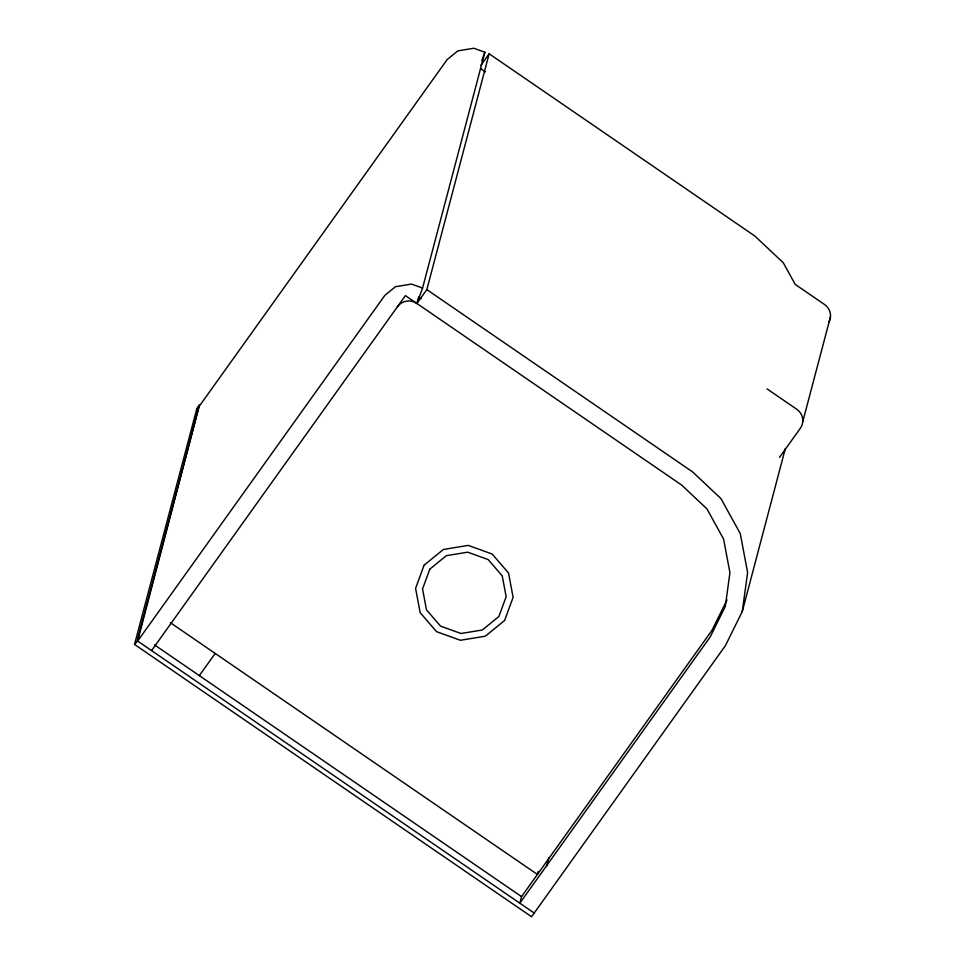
<?xml version="1.0" encoding="UTF-8"?>
<svg xmlns="http://www.w3.org/2000/svg" width="965" height="965" viewBox="0 0 965 965"><rect width="100%" height="100%" fill="white"/><g stroke="black" fill="none" stroke-linecap="round" stroke-linejoin="round"><path stroke-width="1.45" d="M134.533 644.427L137.669 641.062L199.49 404.89L196.848 408.593L134.533 644.427L531.558 916.75L725.366 645.706L742.266 611.581L747.61 572.534L740.276 533.609L720.988 498.628L692.653 471.945L426.832 289.621L489.146 53.787L754.956 236.111L783.303 262.794L795.196 284.385L824.46 304.458A14.005 13.582 14.8 0 1 828.79 322.262M397.471 306.689A14.005 13.582 14.8 0 1 416.916 303.48L422.574 288.077L484.876 52.243L473.803 48.25L457.796 50.892L447.157 59.565L199.984 405.228M727.043 599.868L711.929 630.374L521.558 896.63L519.821 903.18L710.204 636.924L725.306 606.418L729.926 572.703L723.593 539.097L706.947 508.893L681.604 485.033L405.409 295.592L151.565 650.591M538.181 871.54L537.421 874.447L170.371 622.69M546.516 866.461L548.82 857.728M742.266 611.581L785.341 448.532M802.771 421.657L830.467 316.834M481.8 60.65L484.876 52.243M197.33 408.931L199.49 404.89L137.187 640.724L534.212 913.047M480.884 65.343L489.146 53.787M137.669 641.062L384.842 295.387L395.481 286.714L411.5 284.084L422.574 288.077M426.832 289.621L416.916 303.48L418.653 296.93L421.138 298.643M199.333 675.621L215.195 653.426M779.527 457.374L800.347 428.255A14.005 13.582 14.8 0 0 796.776 409.269L767.03 388.871M480.474 68.503L485.443 71.917M154.509 644.873L521.558 896.63M424.069 565.213L415.577 588.324L420.161 612.642L436.578 631.665L460.438 640.277L485.347 636.176L504.623 620.459L513.115 597.347L508.531 573.017L492.114 554.006L468.254 545.394L443.345 549.495L424.069 565.213M429.823 569.157L422.549 588.964L426.47 609.82L440.547 626.116L461.005 633.498L482.343 629.988L498.869 616.514L506.143 596.708L502.222 575.852L488.145 559.555L467.699 552.173L446.349 555.683L429.823 569.157"/></g></svg>
